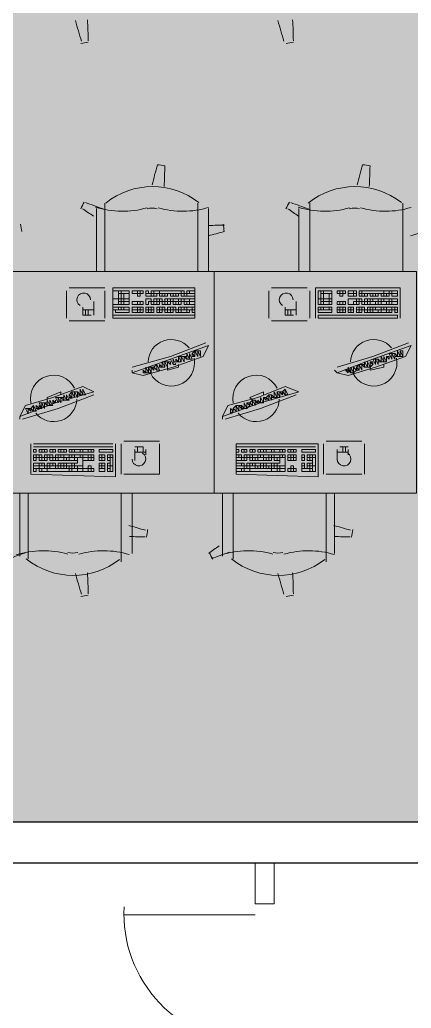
# Model space of a CAD drawing. Header units: millimetres. Extents: x -59 to 47, y 152 to 919.
# Drawn here: x 24.35 to 26.5, y 456.11 to 461.53 of the extents above; entities that cross this region are included whole.
import ezdxf

# ---------------------------------------------------------------- set-up
doc = ezdxf.new("R2010")
doc.units = ezdxf.units.MM
for name, color, linetype in [('PDF_014405$DR', 7, 'Continuous'), ('PDF_014405$FT-FIXFIT', 7, 'Continuous'), ('PDF_014405$WA', 7, 'Continuous'), ('PDF_014405$WA-EXT', 7, 'Continuous')]:
    doc.layers.add(name, color=color, linetype=linetype)
doc.layers.add('PDF_014405$HL-TMP', color=7, linetype='Continuous', true_color=0xe6db59)

msp = doc.modelspace()

# ---------------------------------------------------------------- linework, layer by layer
at = {"layer": 'PDF_014405$DR', "lineweight": 0}
msp.add_lwpolyline([(25.6403, 456.6219), (24.9203, 456.6219), (25.6403, 456.6219)], dxfattribs=at)
msp.add_arc((25.6327, 456.6294), 0.7124, 177.0446, 270.0006, dxfattribs=at)
at = {"layer": 'PDF_014405$FT-FIXFIT', "lineweight": 0}
for points in [[(25.1409, 460.6129, 0.008691), (25.1451, 460.725, 0.025003), (25.1044, 460.7315, 0.008987), (25.0751, 460.6206)], [(26.2658, 460.6129, 0.008691), (26.27, 460.725, 0.025003), (26.2293, 460.7315, 0.008987), (26.2001, 460.6206)], [(25.3825, 460.3425, 0.00719), (25.4704, 460.3655, 0.025003), (25.4639, 460.4062)]]:
    msp.add_lwpolyline(points, format="xyb", dxfattribs=at)
for points in [[(24.8153, 460.1466), (24.8153, 460.5216)], [(25.3253, 460.5216), (25.3253, 460.1466)], [(25.9402, 460.1466), (25.9402, 460.5216)], [(26.4502, 460.5216), (26.4502, 460.1466)], [(24.7703, 460.4916), (24.7703, 460.1466)], [(25.3853, 460.1466), (25.3853, 460.4916)], [(25.8802, 460.4916), (25.8802, 460.1466)], [(24.6054, 460.0416), (24.6054, 459.8916)], [(24.8153, 460.0566), (24.6204, 460.0566)], [(24.6204, 460.0416), (24.6204, 460.0416)], [(24.8153, 459.8916), (24.8153, 460.0416)], [(25.7153, 460.0416), (25.7153, 459.8916)], [(25.9252, 460.0566), (25.7303, 460.0566)], [(25.7303, 460.0416), (25.7303, 460.0416)], [(25.9252, 460.0416), (25.9252, 460.0416)], [(25.9402, 459.8916), (25.9402, 460.0416)], [(26.4352, 459.8916), (26.4352, 460.0566), (25.9702, 460.0566), (25.9702, 459.8916)], [(24.7553, 459.9066), (24.7553, 459.9816)], [(25.8652, 459.9066), (25.8652, 459.9816)], [(24.6953, 459.9516), (24.6953, 459.9066), (24.7403, 459.9066)], [(24.7553, 459.9366), (24.6953, 459.9366)], [(24.7103, 459.9366), (24.7103, 459.9066)], [(24.7253, 459.9366), (24.7253, 459.9066)], [(25.8052, 459.9516), (25.8052, 459.9066), (25.8502, 459.9066)], [(25.8652, 459.9366), (25.8052, 459.9366)], [(25.8202, 459.9366), (25.8202, 459.9066)], [(25.8352, 459.9366), (25.8352, 459.9066)], [(24.6204, 459.8916), (24.6204, 459.8916)], [(24.6204, 459.8766), (24.8153, 459.8766)], [(24.8153, 459.8916), (24.8153, 459.8916)], [(25.7303, 459.8916), (25.7303, 459.8916)], [(25.7303, 459.8766), (25.9252, 459.8766)], [(25.9252, 459.8916), (25.9252, 459.8916)], [(25.9852, 459.8916), (26.4202, 459.8916)], [(25.3703, 459.7566), (25.1753, 459.6817), (24.9653, 459.6217)], [(24.9653, 459.6067), (24.9653, 459.5917), (25.0253, 459.5767), (25.1903, 459.6217), (25.3553, 459.6817), (25.3853, 459.7417), (25.1753, 459.6667), (24.9653, 459.5917)], [(25.3703, 459.7417), (25.3703, 459.7417)], [(26.0752, 459.6067), (26.0902, 459.5917), (26.1502, 459.5767), (26.3002, 459.6217), (26.4652, 459.6817), (26.4952, 459.7417), (26.2852, 459.6667), (26.0902, 459.5917)], [(26.4802, 459.7566), (26.2852, 459.6817), (26.0902, 459.6217)], [(26.4802, 459.7417), (26.4802, 459.7417)], [(25.2203, 459.6367), (25.2203, 459.6217), (25.1603, 459.6067), (25.1603, 459.6217)], [(25.1753, 459.6667), (25.1903, 459.6367), (25.1753, 459.6667)], [(26.3452, 459.6367), (26.3452, 459.6217), (26.2702, 459.6067), (26.2702, 459.6217)], [(24.9803, 459.6067), (24.9803, 459.6067)], [(26.0902, 459.6067), (26.0902, 459.6067)], [(24.3504, 459.3517), (24.5454, 459.4267), (24.7553, 459.4867), (24.6953, 459.5167), (24.5304, 459.4567), (24.3804, 459.4117), (24.3504, 459.3517), (24.3504, 459.3367)], [(24.3654, 459.3367), (24.5604, 459.3967), (24.7553, 459.4717)], [(24.5004, 459.4417), (24.5004, 459.4567), (24.5754, 459.4867), (24.5754, 459.4717)], [(24.7553, 459.4867), (24.7553, 459.4867)], [(24.7553, 459.4717), (24.7553, 459.4717)], [(25.4603, 459.3517), (25.6703, 459.4267), (25.8802, 459.4867), (25.8052, 459.5167), (25.6553, 459.4567), (25.4903, 459.4117), (25.4603, 459.3517), (25.4603, 459.3367)], [(25.4753, 459.3367), (25.6703, 459.3967), (25.8652, 459.4717)], [(25.6253, 459.4417), (25.6103, 459.4567), (25.6853, 459.4867), (25.6853, 459.4717)], [(25.8652, 459.4717), (25.8652, 459.4717)], [(25.8802, 459.4867), (25.8802, 459.4867)], [(24.5454, 459.4267), (24.5454, 459.4417), (24.5454, 459.4267)], [(25.5203, 459.3817), (25.5203, 459.3967), (25.5203, 459.3817)], [(25.4753, 459.3367), (25.4753, 459.3367)], [(24.4104, 459.2017), (24.4104, 459.0367), (24.8753, 459.0217), (24.8753, 459.2017)], [(24.8603, 459.2017), (24.4254, 459.2017)], [(24.9053, 459.2017), (24.9053, 459.0367)], [(25.1153, 459.2167), (24.9203, 459.2167)], [(24.9203, 459.0367), (25.1153, 459.0367), (25.1153, 459.2017)], [(24.9203, 459.2017), (24.9203, 459.2017)], [(26.0152, 459.2017), (26.0152, 459.0367)], [(26.2252, 459.2167), (26.0302, 459.2167)], [(26.0302, 459.2017), (26.0302, 459.2017)], [(26.2252, 459.2017), (26.2252, 459.2017)], [(26.2402, 459.0367), (26.2402, 459.2017)], [(24.4254, 459.1867), (24.8603, 459.1867), (24.4254, 459.1867)], [(25.0253, 459.1567), (25.0253, 459.1867), (24.9803, 459.1867)], [(24.9803, 459.1717), (24.9803, 459.1117)], [(24.9803, 459.1567), (25.0403, 459.1567)], [(24.9953, 459.1567), (24.9953, 459.1867)], [(25.0253, 459.1717), (25.0253, 459.1717)], [(25.0403, 459.1417), (25.0403, 459.1717)], [(25.5353, 459.1867), (25.9702, 459.1867), (25.5353, 459.1867)], [(26.0902, 459.1717), (26.0902, 459.1117)], [(26.0902, 459.1567), (26.1502, 459.1567)], [(26.1502, 459.1867), (26.1052, 459.1867)], [(26.1052, 459.1717), (26.1052, 459.1717)], [(26.1202, 459.1567), (26.1202, 459.1867)], [(26.1352, 459.1567), (26.1352, 459.1867)], [(26.1502, 459.1417), (26.1502, 459.1717)], [(24.9203, 459.0367), (24.9203, 459.0367)], [(25.1153, 459.0367), (25.1153, 459.0367)], [(26.0302, 459.0367), (26.0302, 459.0367)], [(26.0302, 459.0367), (26.2252, 459.0367)], [(26.2252, 459.0367), (26.2252, 459.0367)], [(24.3504, 458.5868), (24.3504, 458.9317)], [(24.3954, 458.9317), (24.3954, 458.5718)], [(24.9053, 458.5568), (24.9053, 458.9317)], [(24.9653, 458.9317), (24.9653, 458.6017)], [(25.4603, 458.5868), (25.4603, 458.9317)], [(25.5203, 458.9317), (25.5203, 458.5718)], [(26.0302, 458.5568), (26.0302, 458.9317)], [(26.0752, 458.9317), (26.0752, 458.6017)]]:
    msp.add_lwpolyline(points, dxfattribs=at)
for points in [[(24.3054, 460.1466), (25.4153, 460.1466), (25.4153, 458.9317), (24.3054, 458.9317)], [(25.4153, 460.1466), (26.5252, 460.1466), (26.5252, 458.9317), (25.4153, 458.9317)], [(25.3103, 460.0566), (24.8603, 460.0566), (24.8603, 459.8916), (25.3103, 459.8916)], [(24.8903, 460.0416), (24.8603, 460.0416), (24.8603, 459.9966), (24.8903, 459.9966)], [(24.9053, 460.0416), (24.8903, 460.0416), (24.8903, 460.0266), (24.9053, 460.0266)], [(24.9053, 460.0266), (24.8903, 460.0266), (24.8903, 459.9966), (24.9053, 459.9966)], [(24.9503, 460.0416), (24.9053, 460.0416), (24.9053, 460.0266), (24.9503, 460.0266)], [(24.9203, 460.0266), (24.9053, 460.0266), (24.9053, 459.9966), (24.9203, 459.9966)], [(24.9503, 460.0266), (24.9203, 460.0266), (24.9203, 459.9966), (24.9503, 459.9966)], [(24.9953, 460.0416), (24.9653, 460.0416), (24.9653, 460.0266), (24.9953, 460.0266)], [(25.0103, 460.0416), (24.9953, 460.0416), (24.9953, 460.0266), (25.0103, 460.0266)], [(25.0103, 460.0266), (24.9953, 460.0266), (24.9953, 460.0116), (25.0103, 460.0116)], [(25.0253, 460.0416), (25.0103, 460.0416), (25.0103, 460.0266), (25.0253, 460.0266)], [(25.0403, 460.0416), (25.0553, 460.0416), (25.0553, 460.0266), (25.0403, 460.0266)], [(25.0703, 460.0266), (25.0403, 460.0266), (25.0403, 460.0116), (25.0703, 460.0116)], [(25.0703, 460.0416), (25.0853, 460.0416), (25.0853, 460.0266), (25.0703, 460.0266)], [(25.0853, 460.0266), (25.0703, 460.0266), (25.0703, 460.0116), (25.0853, 460.0116)], [(25.0853, 460.0416), (25.1153, 460.0416), (25.1153, 460.0266), (25.0853, 460.0266)], [(25.1003, 460.0266), (25.0853, 460.0266), (25.0853, 460.0116), (25.1003, 460.0116)], [(25.2353, 460.0416), (25.1153, 460.0416), (25.1153, 460.0266), (25.2353, 460.0266)], [(25.1303, 460.0266), (25.1153, 460.0266), (25.1153, 460.0116), (25.1303, 460.0116)], [(25.1453, 460.0266), (25.1303, 460.0266), (25.1303, 460.0116), (25.1453, 460.0116)], [(25.1603, 460.0266), (25.1453, 460.0266), (25.1453, 460.0116), (25.1603, 460.0116)], [(25.1903, 460.0266), (25.1753, 460.0266), (25.1753, 460.0116), (25.1903, 460.0116)], [(25.2053, 460.0266), (25.1903, 460.0266), (25.1903, 460.0116), (25.2053, 460.0116)], [(25.2203, 460.0266), (25.2053, 460.0266), (25.2053, 460.0116), (25.2203, 460.0116)], [(25.2503, 460.0416), (25.2353, 460.0416), (25.2353, 460.0266), (25.2503, 460.0266)], [(25.2503, 460.0266), (25.2353, 460.0266), (25.2353, 460.0116), (25.2503, 460.0116)], [(25.2653, 460.0266), (25.2503, 460.0266), (25.2503, 460.0116), (25.2653, 460.0116)], [(25.2803, 460.0416), (25.2653, 460.0416), (25.2653, 460.0266), (25.2803, 460.0266)], [(25.3103, 460.0266), (25.2653, 460.0266), (25.2653, 460.0116), (25.3103, 460.0116)], [(25.3103, 460.0416), (25.2803, 460.0416), (25.2803, 460.0266), (25.3103, 460.0266)], [(26.0002, 460.0416), (25.9852, 460.0416), (25.9852, 459.9966), (26.0002, 459.9966)], [(26.0152, 460.0416), (26.0002, 460.0416), (26.0002, 460.0266), (26.0152, 460.0266)], [(26.0152, 460.0266), (26.0002, 460.0266), (26.0002, 459.9966), (26.0152, 459.9966)], [(26.0602, 460.0416), (26.0152, 460.0416), (26.0152, 460.0266), (26.0602, 460.0266)], [(26.0452, 460.0266), (26.0152, 460.0266), (26.0152, 459.9966), (26.0452, 459.9966)], [(26.0602, 460.0266), (26.0452, 460.0266), (26.0452, 459.9966), (26.0602, 459.9966)], [(26.1052, 460.0416), (26.0902, 460.0416), (26.0902, 460.0266), (26.1052, 460.0266)], [(26.1202, 460.0416), (26.1052, 460.0416), (26.1052, 460.0266), (26.1202, 460.0266)], [(26.1202, 460.0266), (26.1052, 460.0266), (26.1052, 460.0116), (26.1202, 460.0116)], [(26.1352, 460.0416), (26.1202, 460.0416), (26.1202, 460.0266), (26.1352, 460.0266)], [(26.1502, 460.0416), (26.1802, 460.0416), (26.1802, 460.0266), (26.1502, 460.0266)], [(26.1802, 460.0266), (26.1502, 460.0266), (26.1502, 460.0116), (26.1802, 460.0116)], [(26.1802, 460.0416), (26.1952, 460.0416), (26.1952, 460.0266), (26.1802, 460.0266)], [(26.1952, 460.0266), (26.1802, 460.0266), (26.1802, 460.0116), (26.1952, 460.0116)], [(26.2102, 460.0416), (26.2252, 460.0416), (26.2252, 460.0266), (26.2102, 460.0266)], [(26.2252, 460.0266), (26.2102, 460.0266), (26.2102, 460.0116), (26.2252, 460.0116)], [(26.3452, 460.0416), (26.2252, 460.0416), (26.2252, 460.0266), (26.3452, 460.0266)], [(26.2402, 460.0266), (26.2252, 460.0266), (26.2252, 460.0116), (26.2402, 460.0116)], [(26.2552, 460.0266), (26.2402, 460.0266), (26.2402, 460.0116), (26.2552, 460.0116)], [(26.2852, 460.0266), (26.2702, 460.0266), (26.2702, 460.0116), (26.2852, 460.0116)], [(26.3002, 460.0266), (26.2852, 460.0266), (26.2852, 460.0116), (26.3002, 460.0116)], [(26.3152, 460.0266), (26.3002, 460.0266), (26.3002, 460.0116), (26.3152, 460.0116)], [(26.3452, 460.0266), (26.3302, 460.0266), (26.3302, 460.0116), (26.3452, 460.0116)], [(26.3752, 460.0416), (26.3452, 460.0416), (26.3452, 460.0266), (26.3752, 460.0266)], [(26.3602, 460.0266), (26.3452, 460.0266), (26.3452, 460.0116), (26.3602, 460.0116)], [(26.3752, 460.0266), (26.3602, 460.0266), (26.3602, 460.0116), (26.3752, 460.0116)], [(26.3902, 460.0416), (26.3752, 460.0416), (26.3752, 460.0266), (26.3902, 460.0266)], [(26.4202, 460.0416), (26.3902, 460.0416), (26.3902, 460.0266), (26.4202, 460.0266)], [(26.4202, 460.0266), (26.3902, 460.0266), (26.3902, 460.0116), (26.4202, 460.0116)], [(24.8903, 459.9966), (24.8603, 459.9966), (24.8603, 459.9666), (24.8903, 459.9666)], [(24.9053, 459.9966), (24.8903, 459.9966), (24.8903, 459.9816), (24.9053, 459.9816)], [(24.9053, 459.9816), (24.8903, 459.9816), (24.8903, 459.9666), (24.9053, 459.9666)], [(24.9203, 459.9966), (24.9053, 459.9966), (24.9053, 459.9816), (24.9203, 459.9816)], [(24.9203, 459.9816), (24.9053, 459.9816), (24.9053, 459.9666), (24.9203, 459.9666)], [(24.9503, 459.9966), (24.9203, 459.9966), (24.9203, 459.9816), (24.9503, 459.9816)], [(24.9503, 459.9816), (24.9203, 459.9816), (24.9203, 459.9666), (24.9503, 459.9666)], [(24.9953, 459.9816), (24.9653, 459.9816), (24.9653, 459.9666), (24.9953, 459.9666)], [(25.0103, 459.9816), (24.9953, 459.9816), (24.9953, 459.9666), (25.0103, 459.9666)], [(25.0253, 459.9816), (25.0103, 459.9816), (25.0103, 459.9666), (25.0253, 459.9666)], [(25.0553, 459.9966), (25.0403, 459.9966), (25.0403, 459.9666), (25.0553, 459.9666), (25.0553, 459.9816), (25.0703, 459.9816), (25.0703, 459.9966)], [(25.0853, 459.9816), (25.0703, 459.9816), (25.0703, 459.9666), (25.0853, 459.9666)], [(25.1003, 459.9966), (25.0853, 459.9966), (25.0853, 459.9816), (25.1003, 459.9816)], [(25.1003, 459.9816), (25.0853, 459.9816), (25.0853, 459.9666), (25.1003, 459.9666)], [(25.1153, 459.9966), (25.1003, 459.9966), (25.1003, 459.9816), (25.1153, 459.9816)], [(25.1153, 459.9816), (25.1003, 459.9816), (25.1003, 459.9666), (25.1153, 459.9666)], [(25.1303, 459.9966), (25.1153, 459.9966), (25.1153, 459.9816), (25.1303, 459.9816)], [(25.1453, 459.9816), (25.1303, 459.9816), (25.1303, 459.9666), (25.1453, 459.9666)], [(25.1603, 459.9966), (25.1453, 459.9966), (25.1453, 459.9816), (25.1603, 459.9816)], [(25.1603, 459.9816), (25.1453, 459.9816), (25.1453, 459.9666), (25.1603, 459.9666)], [(25.1753, 459.9966), (25.1603, 459.9966), (25.1603, 459.9816), (25.1753, 459.9816)], [(25.1753, 459.9816), (25.1603, 459.9816), (25.1603, 459.9666), (25.1753, 459.9666)], [(25.1903, 459.9966), (25.1753, 459.9966), (25.1753, 459.9816), (25.1903, 459.9816)], [(25.2203, 459.9966), (25.1903, 459.9966), (25.1903, 459.9816), (25.2203, 459.9816)], [(25.2053, 459.9816), (25.1903, 459.9816), (25.1903, 459.9666), (25.2053, 459.9666)], [(25.2203, 459.9816), (25.2053, 459.9816), (25.2053, 459.9666), (25.2203, 459.9666)], [(25.2353, 459.9966), (25.2203, 459.9966), (25.2203, 459.9816), (25.2353, 459.9816)], [(25.2353, 459.9816), (25.2203, 459.9816), (25.2203, 459.9666), (25.2353, 459.9666)], [(25.2503, 459.9966), (25.2353, 459.9966), (25.2353, 459.9816), (25.2503, 459.9816)], [(25.2803, 459.9966), (25.2503, 459.9966), (25.2503, 459.9816), (25.2803, 459.9816)], [(25.2653, 459.9816), (25.2503, 459.9816), (25.2503, 459.9666), (25.2653, 459.9666)], [(25.2803, 459.9816), (25.2653, 459.9816), (25.2653, 459.9666), (25.2803, 459.9666)], [(25.3103, 459.9966), (25.2803, 459.9966), (25.2803, 459.9816), (25.3103, 459.9816)], [(25.3103, 459.9816), (25.2803, 459.9816), (25.2803, 459.9666), (25.3103, 459.9666)], [(26.0002, 459.9966), (25.9852, 459.9966), (25.9852, 459.9666), (26.0002, 459.9666)], [(26.0152, 459.9966), (26.0002, 459.9966), (26.0002, 459.9816), (26.0152, 459.9816)], [(26.0152, 459.9816), (26.0002, 459.9816), (26.0002, 459.9666), (26.0152, 459.9666)], [(26.0452, 459.9966), (26.0152, 459.9966), (26.0152, 459.9816), (26.0452, 459.9816)], [(26.0452, 459.9816), (26.0152, 459.9816), (26.0152, 459.9666), (26.0452, 459.9666)], [(26.0602, 459.9966), (26.0452, 459.9966), (26.0452, 459.9816), (26.0602, 459.9816)], [(26.0602, 459.9816), (26.0452, 459.9816), (26.0452, 459.9666), (26.0602, 459.9666)], [(26.1052, 459.9816), (26.0902, 459.9816), (26.0902, 459.9666), (26.1052, 459.9666)], [(26.1202, 459.9816), (26.1052, 459.9816), (26.1052, 459.9666), (26.1202, 459.9666)], [(26.1352, 459.9816), (26.1202, 459.9816), (26.1202, 459.9666), (26.1352, 459.9666)], [(26.1802, 459.9966), (26.1502, 459.9966), (26.1502, 459.9666), (26.1802, 459.9666), (26.1802, 459.9816), (26.1952, 459.9816), (26.1952, 459.9966)], [(26.1952, 459.9816), (26.1802, 459.9816), (26.1802, 459.9666), (26.1952, 459.9666)], [(26.2102, 459.9966), (26.1952, 459.9966), (26.1952, 459.9816), (26.2102, 459.9816)], [(26.2102, 459.9816), (26.1952, 459.9816), (26.1952, 459.9666), (26.2102, 459.9666)], [(26.2252, 459.9966), (26.2102, 459.9966), (26.2102, 459.9816), (26.2252, 459.9816)], [(26.2402, 459.9816), (26.2252, 459.9816), (26.2252, 459.9666), (26.2402, 459.9666)], [(26.2552, 459.9966), (26.2402, 459.9966), (26.2402, 459.9816), (26.2552, 459.9816)], [(26.2552, 459.9816), (26.2402, 459.9816), (26.2402, 459.9666), (26.2552, 459.9666)], [(26.2702, 459.9966), (26.2552, 459.9966), (26.2552, 459.9816), (26.2702, 459.9816)], [(26.2702, 459.9816), (26.2552, 459.9816), (26.2552, 459.9666), (26.2702, 459.9666)], [(26.2852, 459.9966), (26.2702, 459.9966), (26.2702, 459.9816), (26.2852, 459.9816)], [(26.3002, 459.9816), (26.2702, 459.9816), (26.2702, 459.9666), (26.3002, 459.9666)], [(26.3152, 459.9966), (26.2852, 459.9966), (26.2852, 459.9816), (26.3152, 459.9816)], [(26.3152, 459.9816), (26.3002, 459.9816), (26.3002, 459.9666), (26.3152, 459.9666)], [(26.3302, 459.9966), (26.3152, 459.9966), (26.3152, 459.9816), (26.3302, 459.9816)], [(26.3302, 459.9816), (26.3152, 459.9816), (26.3152, 459.9666), (26.3302, 459.9666)], [(26.3452, 459.9966), (26.3302, 459.9966), (26.3302, 459.9816), (26.3452, 459.9816)], [(26.3602, 459.9816), (26.3302, 459.9816), (26.3302, 459.9666), (26.3602, 459.9666)], [(26.3752, 459.9966), (26.3452, 459.9966), (26.3452, 459.9816), (26.3752, 459.9816)], [(26.3752, 459.9816), (26.3602, 459.9816), (26.3602, 459.9666), (26.3752, 459.9666)], [(26.3902, 459.9966), (26.3752, 459.9966), (26.3752, 459.9816), (26.3902, 459.9816)], [(26.3902, 459.9816), (26.3752, 459.9816), (26.3752, 459.9666), (26.3902, 459.9666)], [(26.4202, 459.9966), (26.3902, 459.9966), (26.3902, 459.9816), (26.4202, 459.9816)], [(26.4202, 459.9816), (26.3902, 459.9816), (26.3902, 459.9666), (26.4202, 459.9666)], [(24.8903, 459.9516), (24.8603, 459.9516), (24.8603, 459.9366), (24.8903, 459.9366)], [(25.3103, 459.8916), (24.8603, 459.8916), (24.8603, 459.9066), (25.3103, 459.9066)], [(24.9503, 459.9216), (24.8753, 459.9216), (24.8753, 459.9366), (24.9503, 459.9366)], [(24.9053, 459.9516), (24.8903, 459.9516), (24.8903, 459.9366), (24.9053, 459.9366)], [(24.9203, 459.9516), (24.9053, 459.9516), (24.9053, 459.9366), (24.9203, 459.9366)], [(24.9503, 459.9516), (24.9203, 459.9516), (24.9203, 459.9366), (24.9503, 459.9366)], [(24.9953, 459.9516), (24.9653, 459.9516), (24.9653, 459.9366), (24.9953, 459.9366)], [(24.9953, 459.9366), (24.9653, 459.9366), (24.9653, 459.9216), (24.9953, 459.9216)], [(25.0103, 459.9516), (24.9953, 459.9516), (24.9953, 459.9366), (25.0103, 459.9366)], [(25.0103, 459.9366), (24.9953, 459.9366), (24.9953, 459.9216), (25.0103, 459.9216)], [(25.0253, 459.9516), (25.0103, 459.9516), (25.0103, 459.9366), (25.0253, 459.9366)], [(25.0253, 459.9366), (25.0103, 459.9366), (25.0103, 459.9216), (25.0253, 459.9216)], [(25.0553, 459.9516), (25.0403, 459.9516), (25.0403, 459.9366), (25.0553, 459.9366)], [(25.0553, 459.9366), (25.0403, 459.9366), (25.0403, 459.9216), (25.0553, 459.9216)], [(25.0703, 459.9516), (25.0553, 459.9516), (25.0553, 459.9366), (25.0703, 459.9366)], [(25.0703, 459.9366), (25.0553, 459.9366), (25.0553, 459.9216), (25.0703, 459.9216)], [(25.0853, 459.9516), (25.0703, 459.9516), (25.0703, 459.9366), (25.0853, 459.9366)], [(25.0853, 459.9366), (25.0703, 459.9366), (25.0703, 459.9216), (25.0853, 459.9216)], [(25.1153, 459.9516), (25.1003, 459.9516), (25.1003, 459.9366), (25.1153, 459.9366)], [(25.1153, 459.9366), (25.1003, 459.9366), (25.1003, 459.9216), (25.1153, 459.9216)], [(25.1303, 459.9516), (25.1153, 459.9516), (25.1153, 459.9366), (25.1303, 459.9366)], [(25.1303, 459.9366), (25.1153, 459.9366), (25.1153, 459.9216), (25.1303, 459.9216)], [(25.1453, 459.9516), (25.1303, 459.9516), (25.1303, 459.9366), (25.1453, 459.9366)], [(25.1603, 459.9366), (25.1453, 459.9366), (25.1453, 459.9216), (25.1603, 459.9216)], [(25.1753, 459.9516), (25.1603, 459.9516), (25.1603, 459.9366), (25.1753, 459.9366)], [(25.1753, 459.9366), (25.1603, 459.9366), (25.1603, 459.9216), (25.1753, 459.9216)], [(25.1903, 459.9516), (25.1753, 459.9516), (25.1753, 459.9366), (25.1903, 459.9366)], [(25.1903, 459.9366), (25.1753, 459.9366), (25.1753, 459.9216), (25.1903, 459.9216)], [(25.2053, 459.9516), (25.1903, 459.9516), (25.1903, 459.9366), (25.2053, 459.9366)], [(25.2203, 459.9366), (25.2053, 459.9366), (25.2053, 459.9216), (25.2203, 459.9216)], [(25.2353, 459.9516), (25.2203, 459.9516), (25.2203, 459.9366), (25.2353, 459.9366)], [(25.2353, 459.9366), (25.2203, 459.9366), (25.2203, 459.9216), (25.2353, 459.9216)], [(25.2503, 459.9516), (25.2353, 459.9516), (25.2353, 459.9366), (25.2503, 459.9366)], [(25.2653, 459.9366), (25.2353, 459.9366), (25.2353, 459.9216), (25.2653, 459.9216)], [(25.2653, 459.9516), (25.2503, 459.9516), (25.2503, 459.9366), (25.2653, 459.9366)], [(25.2953, 459.9516), (25.2653, 459.9516), (25.2653, 459.9366), (25.2953, 459.9366)], [(25.2803, 459.9366), (25.2653, 459.9366), (25.2653, 459.9216), (25.2803, 459.9216)], [(25.3103, 459.9516), (25.2953, 459.9516), (25.2953, 459.9366), (25.3103, 459.9366)], [(25.3103, 459.9366), (25.2953, 459.9366), (25.2953, 459.9216), (25.3103, 459.9216)], [(26.0002, 459.9516), (25.9852, 459.9516), (25.9852, 459.9366), (26.0002, 459.9366)], [(26.0602, 459.9216), (25.9852, 459.9216), (25.9852, 459.9366), (26.0602, 459.9366)], [(26.4202, 459.8916), (25.9852, 459.8916), (25.9852, 459.9066), (26.4202, 459.9066)], [(26.0152, 459.9516), (26.0002, 459.9516), (26.0002, 459.9366), (26.0152, 459.9366)], [(26.0452, 459.9516), (26.0152, 459.9516), (26.0152, 459.9366), (26.0452, 459.9366)], [(26.0602, 459.9516), (26.0452, 459.9516), (26.0452, 459.9366), (26.0602, 459.9366)], [(26.1052, 459.9516), (26.0902, 459.9516), (26.0902, 459.9366), (26.1052, 459.9366)], [(26.1052, 459.9366), (26.0902, 459.9366), (26.0902, 459.9216), (26.1052, 459.9216)], [(26.1202, 459.9516), (26.1052, 459.9516), (26.1052, 459.9366), (26.1202, 459.9366)], [(26.1202, 459.9366), (26.1052, 459.9366), (26.1052, 459.9216), (26.1202, 459.9216)], [(26.1352, 459.9516), (26.1202, 459.9516), (26.1202, 459.9366), (26.1352, 459.9366)], [(26.1352, 459.9366), (26.1202, 459.9366), (26.1202, 459.9216), (26.1352, 459.9216)], [(26.1652, 459.9516), (26.1502, 459.9516), (26.1502, 459.9366), (26.1652, 459.9366)], [(26.1652, 459.9366), (26.1502, 459.9366), (26.1502, 459.9216), (26.1652, 459.9216)], [(26.1802, 459.9516), (26.1652, 459.9516), (26.1652, 459.9366), (26.1802, 459.9366)], [(26.1802, 459.9366), (26.1652, 459.9366), (26.1652, 459.9216), (26.1802, 459.9216)], [(26.2102, 459.9516), (26.1952, 459.9516), (26.1952, 459.9366), (26.2102, 459.9366)], [(26.2102, 459.9366), (26.1952, 459.9366), (26.1952, 459.9216), (26.2102, 459.9216)], [(26.2252, 459.9516), (26.2102, 459.9516), (26.2102, 459.9366), (26.2252, 459.9366)], [(26.2252, 459.9366), (26.2102, 459.9366), (26.2102, 459.9216), (26.2252, 459.9216)], [(26.2402, 459.9516), (26.2252, 459.9516), (26.2252, 459.9366), (26.2402, 459.9366)], [(26.2552, 459.9366), (26.2402, 459.9366), (26.2402, 459.9216), (26.2552, 459.9216)], [(26.2702, 459.9516), (26.2552, 459.9516), (26.2552, 459.9366), (26.2702, 459.9366)], [(26.2702, 459.9366), (26.2552, 459.9366), (26.2552, 459.9216), (26.2702, 459.9216)], [(26.2852, 459.9516), (26.2702, 459.9516), (26.2702, 459.9366), (26.2852, 459.9366)], [(26.2852, 459.9366), (26.2702, 459.9366), (26.2702, 459.9216), (26.2852, 459.9216)], [(26.3002, 459.9516), (26.2852, 459.9516), (26.2852, 459.9366), (26.3002, 459.9366)], [(26.3152, 459.9366), (26.2852, 459.9366), (26.2852, 459.9216), (26.3152, 459.9216)], [(26.3302, 459.9516), (26.3002, 459.9516), (26.3002, 459.9366), (26.3302, 459.9366)], [(26.3302, 459.9366), (26.3152, 459.9366), (26.3152, 459.9216), (26.3302, 459.9216)], [(26.3452, 459.9516), (26.3302, 459.9516), (26.3302, 459.9366), (26.3452, 459.9366)], [(26.3602, 459.9366), (26.3302, 459.9366), (26.3302, 459.9216), (26.3602, 459.9216)], [(26.3602, 459.9516), (26.3452, 459.9516), (26.3452, 459.9366), (26.3602, 459.9366)], [(26.3902, 459.9516), (26.3602, 459.9516), (26.3602, 459.9366), (26.3902, 459.9366)], [(26.3752, 459.9366), (26.3602, 459.9366), (26.3602, 459.9216), (26.3752, 459.9216)], [(26.3902, 459.9366), (26.3752, 459.9366), (26.3752, 459.9216), (26.3902, 459.9216)], [(26.4052, 459.9516), (26.3902, 459.9516), (26.3902, 459.9366), (26.4052, 459.9366)], [(26.4202, 459.9516), (26.4052, 459.9516), (26.4052, 459.9366), (26.4202, 459.9366)], [(26.4202, 459.9366), (26.4052, 459.9366), (26.4052, 459.9216), (26.4202, 459.9216)], [(25.2653, 459.6967), (25.2653, 459.6667), (25.2803, 459.6667)], [(25.2803, 459.6967), (25.2803, 459.6667), (25.2953, 459.6667)], [(25.3103, 459.7117), (25.2953, 459.6967), (25.3103, 459.6817)], [(25.2953, 459.6967), (25.2953, 459.6817), (25.3103, 459.6817)], [(25.3253, 459.7117), (25.3103, 459.7117), (25.3253, 459.6817)], [(25.3403, 459.7117), (25.3253, 459.7117), (25.3403, 459.6817), (25.3403, 459.6967)], [(26.3902, 459.6967), (26.3752, 459.6967), (26.3902, 459.6667)], [(26.4052, 459.6967), (26.3902, 459.6967), (26.4052, 459.6667)], [(26.4052, 459.6967), (26.4052, 459.6817), (26.4202, 459.6817)], [(26.4202, 459.7117), (26.4202, 459.6967), (26.4202, 459.6817), (26.4352, 459.6817)], [(26.4352, 459.7117), (26.4352, 459.6817), (26.4502, 459.6817)], [(26.4502, 459.7117), (26.4352, 459.7117), (26.4502, 459.6817), (26.4502, 459.6967)], [(25.1003, 459.6367), (25.0853, 459.6217), (25.1003, 459.6067)], [(25.1003, 459.6367), (25.1003, 459.6067), (25.1153, 459.6067)], [(25.1153, 459.6367), (25.1153, 459.6217), (25.1303, 459.6217)], [(25.1303, 459.6517), (25.1303, 459.6367), (25.1303, 459.6217), (25.1453, 459.6217)], [(25.1453, 459.6517), (25.1303, 459.6517), (25.1453, 459.6217)], [(25.1603, 459.6517), (25.1453, 459.6517), (25.1603, 459.6217), (25.1603, 459.6367)], [(25.1753, 459.6517), (25.1603, 459.6517), (25.1753, 459.6367)], [(25.1903, 459.6667), (25.1903, 459.6367), (25.2053, 459.6367)], [(25.2053, 459.6667), (25.2053, 459.6517), (25.2203, 459.6517)], [(25.2203, 459.6817), (25.2203, 459.6667), (25.2203, 459.6517), (25.2353, 459.6517)], [(25.2353, 459.6817), (25.2203, 459.6817), (25.2353, 459.6517)], [(25.2503, 459.6817), (25.2353, 459.6817), (25.2503, 459.6517), (25.2503, 459.6667)], [(25.2653, 459.6817), (25.2503, 459.6817), (25.2653, 459.6667)], [(26.2102, 459.6367), (26.1952, 459.6217), (26.2102, 459.6067)], [(26.2252, 459.6367), (26.2102, 459.6367), (26.2252, 459.6067)], [(26.2402, 459.6367), (26.2252, 459.6367), (26.2402, 459.6217)], [(26.2402, 459.6517), (26.2402, 459.6367), (26.2402, 459.6217), (26.2552, 459.6217)], [(26.2552, 459.6517), (26.2552, 459.6217), (26.2702, 459.6217)], [(26.2702, 459.6517), (26.2702, 459.6217), (26.2852, 459.6367)], [(26.2852, 459.6517), (26.2702, 459.6517), (26.2852, 459.6367)], [(26.3002, 459.6667), (26.2852, 459.6667), (26.3002, 459.6367)], [(26.3152, 459.6667), (26.3002, 459.6667), (26.3152, 459.6367)], [(26.3152, 459.6667), (26.3152, 459.6517), (26.3302, 459.6517)], [(26.3302, 459.6817), (26.3302, 459.6667), (26.3302, 459.6517), (26.3452, 459.6517)], [(26.3452, 459.6817), (26.3452, 459.6517), (26.3602, 459.6517)], [(26.3602, 459.6817), (26.3602, 459.6517), (26.3602, 459.6667)], [(26.3752, 459.6817), (26.3602, 459.6817), (26.3752, 459.6667)], [(25.0253, 459.6067), (25.0253, 459.5917), (25.0403, 459.5917)], [(25.0403, 459.6217), (25.0403, 459.6067), (25.0403, 459.5917), (25.0553, 459.5917)], [(25.0553, 459.6217), (25.0553, 459.5917), (25.0703, 459.5917)], [(25.0703, 459.6217), (25.0553, 459.6217), (25.0703, 459.5917), (25.0703, 459.6067)], [(25.0853, 459.6217), (25.0703, 459.6217), (25.0853, 459.6067)], [(26.1502, 459.6067), (26.1352, 459.6067), (26.1502, 459.5917)], [(26.1502, 459.6217), (26.1502, 459.6067), (26.1652, 459.5917)], [(26.1652, 459.6217), (26.1652, 459.5917), (26.1802, 459.5917)], [(26.1802, 459.6217), (26.1802, 459.5917), (26.1952, 459.6067)], [(26.1952, 459.6217), (26.1952, 459.6067), (26.2102, 459.6067)], [(24.5904, 459.4417), (24.6054, 459.4417), (24.5904, 459.4717), (24.5904, 459.4567)], [(24.6054, 459.4417), (24.6204, 459.4417), (24.6054, 459.4717)], [(24.6354, 459.4567), (24.6354, 459.4867), (24.6204, 459.4717)], [(24.6204, 459.4567), (24.6354, 459.4567), (24.6204, 459.4717)], [(24.6504, 459.4567), (24.6504, 459.4867), (24.6354, 459.4867)], [(24.6653, 459.4567), (24.6653, 459.4717), (24.6653, 459.4867), (24.6504, 459.4867)], [(24.6653, 459.4717), (24.6803, 459.4717), (24.6653, 459.4867)], [(24.6803, 459.4717), (24.6953, 459.4717), (24.6803, 459.5017), (24.6803, 459.4867)], [(24.6953, 459.4717), (24.7103, 459.4717), (24.6953, 459.5017)], [(25.7153, 459.4417), (25.7153, 459.4717), (25.7003, 459.4567)], [(25.7303, 459.4417), (25.7303, 459.4717), (25.7153, 459.4717)], [(25.7303, 459.4567), (25.7453, 459.4567), (25.7303, 459.4717)], [(25.7453, 459.4567), (25.7603, 459.4567), (25.7453, 459.4867), (25.7453, 459.4717)], [(25.7753, 459.4567), (25.7753, 459.4717), (25.7753, 459.4867), (25.7603, 459.4867)], [(25.7603, 459.4567), (25.7753, 459.4567), (25.7603, 459.4867)], [(25.7903, 459.4717), (25.7903, 459.4867), (25.7753, 459.4867)], [(25.8052, 459.4717), (25.8052, 459.5017), (25.7903, 459.4867)], [(25.8052, 459.4717), (25.8202, 459.4717), (25.8052, 459.5017)], [(24.4704, 459.3967), (24.4704, 459.4267), (24.4554, 459.4267)], [(24.4854, 459.3967), (24.4854, 459.4117), (24.4854, 459.4267), (24.4704, 459.4267)], [(24.5004, 459.4117), (24.5004, 459.4267), (24.4854, 459.4267)], [(24.5004, 459.4117), (24.5154, 459.4117), (24.5004, 459.4417), (24.5004, 459.4267)], [(24.5154, 459.4117), (24.5304, 459.4117), (24.5154, 459.4417)], [(24.5304, 459.4267), (24.5454, 459.4267), (24.5304, 459.4417)], [(24.5604, 459.4267), (24.5604, 459.4567), (24.5454, 459.4567)], [(24.5754, 459.4267), (24.5754, 459.4417), (24.5754, 459.4567), (24.5604, 459.4567)], [(24.5904, 459.4417), (24.5904, 459.4567), (24.5754, 459.4567)], [(25.5803, 459.3967), (25.5953, 459.3967), (25.5803, 459.4267)], [(25.6103, 459.4117), (25.6103, 459.4267), (25.5953, 459.4267)], [(25.5953, 459.3967), (25.6103, 459.4117), (25.5953, 459.4267)], [(25.6253, 459.4117), (25.6253, 459.4417), (25.6103, 459.4267)], [(25.6403, 459.4117), (25.6403, 459.4417), (25.6253, 459.4417)], [(25.6403, 459.4267), (25.6553, 459.4267), (25.6403, 459.4417)], [(25.6553, 459.4267), (25.6703, 459.4267), (25.6553, 459.4417)], [(25.6703, 459.4267), (25.6853, 459.4267), (25.6703, 459.4567)], [(25.7003, 459.4417), (25.7003, 459.4567), (25.6853, 459.4567)], [(25.6853, 459.4267), (25.6853, 459.4417), (25.6853, 459.4567)], [(24.3954, 459.3667), (24.3954, 459.3817), (24.3954, 459.3967), (24.3804, 459.3967)], [(24.4104, 459.3817), (24.4104, 459.3967), (24.3954, 459.3967)], [(24.4254, 459.3817), (24.4254, 459.4117), (24.4104, 459.3967)], [(24.4254, 459.3817), (24.4404, 459.3817), (24.4254, 459.4117)], [(24.4404, 459.3967), (24.4554, 459.3967), (24.4404, 459.4117)], [(24.4554, 459.3967), (24.4704, 459.3967), (24.4554, 459.4117)], [(25.5053, 459.3667), (25.5203, 459.3817), (25.5053, 459.3967)], [(25.5353, 459.3817), (25.5353, 459.4117), (25.5203, 459.3967)], [(25.5503, 459.3817), (25.5503, 459.4117), (25.5353, 459.4117)], [(25.5653, 459.3967), (25.5653, 459.4117), (25.5503, 459.4117)], [(25.5653, 459.3967), (25.5803, 459.3967), (25.5653, 459.4117)], [(25.5353, 459.0367), (25.9852, 459.0217), (25.9852, 459.2017), (25.5353, 459.2017)], [(24.4254, 459.1567), (24.4404, 459.1567), (24.4404, 459.1717), (24.4254, 459.1717)], [(24.4554, 459.1567), (24.4704, 459.1567), (24.4704, 459.1717), (24.4554, 459.1717)], [(24.4704, 459.1567), (24.4854, 459.1567), (24.4854, 459.1717), (24.4704, 459.1717)], [(24.4854, 459.1567), (24.5004, 459.1567), (24.5004, 459.1717), (24.4854, 459.1717)], [(24.5154, 459.1567), (24.5304, 459.1567), (24.5304, 459.1717), (24.5154, 459.1717)], [(24.5304, 459.1567), (24.5454, 459.1567), (24.5454, 459.1717), (24.5304, 459.1717)], [(24.5604, 459.1567), (24.5754, 459.1567), (24.5754, 459.1717), (24.5604, 459.1717)], [(24.5754, 459.1567), (24.5904, 459.1567), (24.5904, 459.1717), (24.5754, 459.1717)], [(24.5904, 459.1567), (24.6054, 459.1567), (24.6054, 459.1717), (24.5904, 459.1717)], [(24.6204, 459.1567), (24.6354, 459.1567), (24.6354, 459.1717), (24.6204, 459.1717)], [(24.6354, 459.1567), (24.6504, 459.1567), (24.6504, 459.1717), (24.6354, 459.1717)], [(24.6504, 459.1567), (24.6803, 459.1567), (24.6803, 459.1717), (24.6504, 459.1717)], [(24.6803, 459.1567), (24.6953, 459.1567), (24.6953, 459.1717), (24.6803, 459.1717)], [(24.6953, 459.1567), (24.7253, 459.1567), (24.7253, 459.1717), (24.6953, 459.1717)], [(24.7253, 459.1567), (24.7403, 459.1567), (24.7403, 459.1717), (24.7253, 459.1717)], [(24.7403, 459.1567), (24.7553, 459.1567), (24.7553, 459.1717), (24.7403, 459.1717)], [(24.7853, 459.1717), (24.8603, 459.1717), (24.8603, 459.1567), (24.7853, 459.1567)], [(25.5353, 459.1567), (25.5503, 459.1567), (25.5503, 459.1717), (25.5353, 459.1717)], [(25.5653, 459.1567), (25.5803, 459.1567), (25.5803, 459.1717), (25.5653, 459.1717)], [(25.5803, 459.1567), (25.5953, 459.1567), (25.5953, 459.1717), (25.5803, 459.1717)], [(25.6103, 459.1567), (25.6253, 459.1567), (25.6253, 459.1717), (25.6103, 459.1717)], [(25.6253, 459.1567), (25.6403, 459.1567), (25.6403, 459.1717), (25.6253, 459.1717)], [(25.6553, 459.1567), (25.6703, 459.1567), (25.6703, 459.1717), (25.6553, 459.1717)], [(25.6703, 459.1567), (25.6853, 459.1567), (25.6853, 459.1717), (25.6703, 459.1717)], [(25.6853, 459.1567), (25.7003, 459.1567), (25.7003, 459.1717), (25.6853, 459.1717)], [(25.7003, 459.1567), (25.7303, 459.1567), (25.7303, 459.1717), (25.7003, 459.1717)], [(25.7303, 459.1567), (25.7453, 459.1567), (25.7453, 459.1717), (25.7303, 459.1717)], [(25.7453, 459.1567), (25.7753, 459.1567), (25.7753, 459.1717), (25.7453, 459.1717)], [(25.7753, 459.1567), (25.7903, 459.1567), (25.7903, 459.1717), (25.7753, 459.1717)], [(25.7903, 459.1567), (25.8052, 459.1567), (25.8052, 459.1717), (25.7903, 459.1717)], [(25.8202, 459.1567), (25.8352, 459.1567), (25.8352, 459.1717), (25.8202, 459.1717)], [(25.8352, 459.1567), (25.8502, 459.1567), (25.8502, 459.1717), (25.8352, 459.1717)], [(25.8502, 459.1567), (25.8652, 459.1567), (25.8652, 459.1717), (25.8502, 459.1717)], [(25.8952, 459.1717), (25.9702, 459.1717), (25.9702, 459.1567), (25.8952, 459.1567)], [(24.4254, 459.1267), (24.4404, 459.1267), (24.4404, 459.1417), (24.4254, 459.1417)], [(24.4254, 459.1117), (24.4404, 459.1117), (24.4404, 459.1267), (24.4254, 459.1267)], [(24.4254, 459.0817), (24.4554, 459.0817), (24.4554, 459.0967), (24.4254, 459.0967)], [(24.4404, 459.1267), (24.4554, 459.1267), (24.4554, 459.1417), (24.4404, 459.1417)], [(24.4554, 459.1267), (24.4704, 459.1267), (24.4704, 459.1417), (24.4554, 459.1417)], [(24.4554, 459.1117), (24.4704, 459.1117), (24.4704, 459.1267), (24.4554, 459.1267)], [(24.4554, 459.0817), (24.4704, 459.0817), (24.4704, 459.0967), (24.4554, 459.0967)], [(24.4704, 459.1117), (24.4854, 459.1117), (24.4854, 459.1267), (24.4704, 459.1267)], [(24.4704, 459.0817), (24.4854, 459.0817), (24.4854, 459.0967), (24.4704, 459.0967)], [(24.4854, 459.1267), (24.5004, 459.1267), (24.5004, 459.1417), (24.4854, 459.1417)], [(24.4854, 459.1117), (24.5004, 459.1117), (24.5004, 459.1267), (24.4854, 459.1267)], [(24.5004, 459.1267), (24.5154, 459.1267), (24.5154, 459.1417), (24.5004, 459.1417)], [(24.5004, 459.0817), (24.5154, 459.0817), (24.5154, 459.0967), (24.5004, 459.0967)], [(24.5154, 459.1267), (24.5304, 459.1267), (24.5304, 459.1417), (24.5154, 459.1417)], [(24.5154, 459.1117), (24.5304, 459.1117), (24.5304, 459.1267), (24.5154, 459.1267)], [(24.5154, 459.0817), (24.5304, 459.0817), (24.5304, 459.0967), (24.5154, 459.0967)], [(24.5304, 459.1117), (24.5454, 459.1117), (24.5454, 459.1267), (24.5304, 459.1267)], [(24.5304, 459.0817), (24.5454, 459.0817), (24.5454, 459.0967), (24.5304, 459.0967)], [(24.5454, 459.1267), (24.5604, 459.1267), (24.5604, 459.1417), (24.5454, 459.1417)], [(24.5454, 459.1117), (24.5604, 459.1117), (24.5604, 459.1267), (24.5454, 459.1267)], [(24.5604, 459.1267), (24.5754, 459.1267), (24.5754, 459.1417), (24.5604, 459.1417)], [(24.5604, 459.1117), (24.5904, 459.1117), (24.5904, 459.1267), (24.5604, 459.1267)], [(24.5604, 459.0817), (24.5754, 459.0817), (24.5754, 459.0967), (24.5604, 459.0967)], [(24.5754, 459.1267), (24.5904, 459.1267), (24.5904, 459.1417), (24.5754, 459.1417)], [(24.5754, 459.0817), (24.5904, 459.0817), (24.5904, 459.0967), (24.5754, 459.0967)], [(24.5904, 459.1267), (24.6204, 459.1267), (24.6204, 459.1417), (24.5904, 459.1417)], [(24.5904, 459.1117), (24.6054, 459.1117), (24.6054, 459.1267), (24.5904, 459.1267)], [(24.5904, 459.0817), (24.6054, 459.0817), (24.6054, 459.0967), (24.5904, 459.0967)], [(24.6054, 459.1117), (24.6204, 459.1117), (24.6204, 459.1267), (24.6054, 459.1267)], [(24.6054, 459.0817), (24.6354, 459.0817), (24.6354, 459.0967), (24.6054, 459.0967)], [(24.6204, 459.1267), (24.6354, 459.1267), (24.6354, 459.1417), (24.6204, 459.1417)], [(24.6204, 459.1117), (24.6504, 459.1117), (24.6504, 459.1267), (24.6204, 459.1267)], [(24.6354, 459.1267), (24.6504, 459.1267), (24.6504, 459.1417), (24.6354, 459.1417)], [(24.6354, 459.0817), (24.6504, 459.0817), (24.6504, 459.0967), (24.6354, 459.0967)], [(24.6504, 459.1267), (24.6803, 459.1267), (24.6803, 459.1417), (24.6504, 459.1417)], [(24.6653, 459.0817), (24.6953, 459.0817), (24.6953, 459.1267), (24.6653, 459.1267), (24.6653, 459.0967), (24.6504, 459.0967), (24.6504, 459.0817)], [(24.6504, 459.1117), (24.6653, 459.1117), (24.6653, 459.1267), (24.6504, 459.1267)], [(24.6803, 459.1267), (24.6953, 459.1267), (24.6953, 459.1417), (24.6803, 459.1417)], [(24.6953, 459.1267), (24.7253, 459.1267), (24.7253, 459.1417), (24.6953, 459.1417)], [(24.6953, 459.1117), (24.7253, 459.1117), (24.7253, 459.1267), (24.6953, 459.1267)], [(24.7253, 459.1267), (24.7403, 459.1267), (24.7403, 459.1417), (24.7253, 459.1417)], [(24.7253, 459.1117), (24.7403, 459.1117), (24.7403, 459.1267), (24.7253, 459.1267)], [(24.7403, 459.1267), (24.7553, 459.1267), (24.7553, 459.1417), (24.7403, 459.1417)], [(24.7403, 459.1117), (24.7553, 459.1117), (24.7553, 459.1267), (24.7403, 459.1267)], [(24.7853, 459.1267), (24.8003, 459.1267), (24.8003, 459.1417), (24.7853, 459.1417)], [(24.7853, 459.1117), (24.8003, 459.1117), (24.8003, 459.1267), (24.7853, 459.1267)], [(24.7853, 459.0817), (24.8003, 459.0817), (24.8003, 459.0967), (24.7853, 459.0967)], [(24.8003, 459.1267), (24.8153, 459.1267), (24.8153, 459.1417), (24.8003, 459.1417)], [(24.8003, 459.1117), (24.8153, 459.1117), (24.8153, 459.1267), (24.8003, 459.1267)], [(24.8003, 459.0817), (24.8153, 459.0817), (24.8153, 459.0967), (24.8003, 459.0967)], [(24.8303, 459.1267), (24.8453, 459.1267), (24.8453, 459.1417), (24.8303, 459.1417)], [(24.8303, 459.1117), (24.8453, 459.1117), (24.8453, 459.1267), (24.8303, 459.1267)], [(24.8303, 459.0817), (24.8453, 459.0817), (24.8453, 459.0967), (24.8303, 459.0967)], [(24.8453, 459.1267), (24.8603, 459.1267), (24.8603, 459.1417), (24.8453, 459.1417)], [(24.8453, 459.0817), (24.8603, 459.0817), (24.8603, 459.1267), (24.8453, 459.1267)], [(25.5353, 459.1267), (25.5503, 459.1267), (25.5503, 459.1417), (25.5353, 459.1417)], [(25.5353, 459.1117), (25.5653, 459.1117), (25.5653, 459.1267), (25.5353, 459.1267)], [(25.5353, 459.0817), (25.5653, 459.0817), (25.5653, 459.0967), (25.5353, 459.0967)], [(25.5503, 459.1267), (25.5653, 459.1267), (25.5653, 459.1417), (25.5503, 459.1417)], [(25.5653, 459.1117), (25.5803, 459.1117), (25.5803, 459.1267), (25.5653, 459.1267)], [(25.5653, 459.0817), (25.5803, 459.0817), (25.5803, 459.0967), (25.5653, 459.0967)], [(25.5803, 459.1267), (25.5953, 459.1267), (25.5953, 459.1417), (25.5803, 459.1417)], [(25.5803, 459.1117), (25.5953, 459.1117), (25.5953, 459.1267), (25.5803, 459.1267)], [(25.5953, 459.1267), (25.6103, 459.1267), (25.6103, 459.1417), (25.5953, 459.1417)], [(25.5953, 459.0817), (25.6103, 459.0817), (25.6103, 459.0967), (25.5953, 459.0967)], [(25.6103, 459.1267), (25.6253, 459.1267), (25.6253, 459.1417), (25.6103, 459.1417)], [(25.6103, 459.1117), (25.6253, 459.1117), (25.6253, 459.1267), (25.6103, 459.1267)], [(25.6103, 459.0817), (25.6253, 459.0817), (25.6253, 459.0967), (25.6103, 459.0967)], [(25.6253, 459.1267), (25.6553, 459.1267), (25.6553, 459.1417), (25.6253, 459.1417)], [(25.6253, 459.1117), (25.6403, 459.1117), (25.6403, 459.1267), (25.6253, 459.1267)], [(25.6253, 459.0817), (25.6403, 459.0817), (25.6403, 459.0967), (25.6253, 459.0967)], [(25.6403, 459.1117), (25.6553, 459.1117), (25.6553, 459.1267), (25.6403, 459.1267)], [(25.6403, 459.0817), (25.6703, 459.0817), (25.6703, 459.0967), (25.6403, 459.0967)], [(25.6553, 459.1267), (25.6703, 459.1267), (25.6703, 459.1417), (25.6553, 459.1417)], [(25.6553, 459.1117), (25.6853, 459.1117), (25.6853, 459.1267), (25.6553, 459.1267)], [(25.6703, 459.1267), (25.6853, 459.1267), (25.6853, 459.1417), (25.6703, 459.1417)], [(25.6703, 459.0817), (25.6853, 459.0817), (25.6853, 459.0967), (25.6703, 459.0967)], [(25.6853, 459.1267), (25.7153, 459.1267), (25.7153, 459.1417), (25.6853, 459.1417)], [(25.6853, 459.1117), (25.7003, 459.1117), (25.7003, 459.1267), (25.6853, 459.1267)], [(25.6853, 459.0817), (25.7003, 459.0817), (25.7003, 459.0967), (25.6853, 459.0967)], [(25.7003, 459.1117), (25.7153, 459.1117), (25.7153, 459.1267), (25.7003, 459.1267)], [(25.7003, 459.0817), (25.7303, 459.0817), (25.7303, 459.0967), (25.7003, 459.0967)], [(25.7153, 459.1267), (25.7303, 459.1267), (25.7303, 459.1417), (25.7153, 459.1417)], [(25.7153, 459.1117), (25.7303, 459.1117), (25.7303, 459.1267), (25.7153, 459.1267)], [(25.7303, 459.1267), (25.7453, 459.1267), (25.7453, 459.1417), (25.7303, 459.1417)], [(25.7303, 459.0817), (25.7453, 459.0817), (25.7453, 459.0967), (25.7303, 459.0967)], [(25.7453, 459.1267), (25.7753, 459.1267), (25.7753, 459.1417), (25.7453, 459.1417)], [(25.7453, 459.1117), (25.7603, 459.1117), (25.7603, 459.1267), (25.7453, 459.1267)], [(25.7453, 459.0817), (25.7603, 459.0817), (25.7603, 459.0967), (25.7453, 459.0967)], [(25.7903, 459.0817), (25.8052, 459.0817), (25.8052, 459.1267), (25.7753, 459.1267), (25.7753, 459.0967), (25.7603, 459.0967), (25.7603, 459.0817)], [(25.7603, 459.1117), (25.7753, 459.1117), (25.7753, 459.1267), (25.7603, 459.1267)], [(25.7753, 459.1267), (25.7903, 459.1267), (25.7903, 459.1417), (25.7753, 459.1417)], [(25.7903, 459.1267), (25.8052, 459.1267), (25.8052, 459.1417), (25.7903, 459.1417)], [(25.8202, 459.1267), (25.8352, 459.1267), (25.8352, 459.1417), (25.8202, 459.1417)], [(25.8202, 459.1117), (25.8352, 459.1117), (25.8352, 459.1267), (25.8202, 459.1267)], [(25.8352, 459.1267), (25.8502, 459.1267), (25.8502, 459.1417), (25.8352, 459.1417)], [(25.8352, 459.1117), (25.8502, 459.1117), (25.8502, 459.1267), (25.8352, 459.1267)], [(25.8502, 459.1267), (25.8652, 459.1267), (25.8652, 459.1417), (25.8502, 459.1417)], [(25.8502, 459.1117), (25.8652, 459.1117), (25.8652, 459.1267), (25.8502, 459.1267)], [(25.8952, 459.1267), (25.9102, 459.1267), (25.9102, 459.1417), (25.8952, 459.1417)], [(25.8952, 459.1117), (25.9102, 459.1117), (25.9102, 459.1267), (25.8952, 459.1267)], [(25.8952, 459.0817), (25.9102, 459.0817), (25.9102, 459.0967), (25.8952, 459.0967)], [(25.9252, 459.1267), (25.9402, 459.1267), (25.9402, 459.1417), (25.9252, 459.1417)], [(25.9252, 459.1117), (25.9402, 459.1117), (25.9402, 459.1267), (25.9252, 459.1267)], [(25.9252, 459.0817), (25.9402, 459.0817), (25.9402, 459.0967), (25.9252, 459.0967)], [(25.9402, 459.1267), (25.9552, 459.1267), (25.9552, 459.1417), (25.9402, 459.1417)], [(25.9402, 459.1117), (25.9552, 459.1117), (25.9552, 459.1267), (25.9402, 459.1267)], [(25.9402, 459.0817), (25.9552, 459.0817), (25.9552, 459.0967), (25.9402, 459.0967)], [(25.9552, 459.1267), (25.9702, 459.1267), (25.9702, 459.1417), (25.9552, 459.1417)], [(25.9552, 459.0817), (25.9702, 459.0817), (25.9702, 459.1267), (25.9552, 459.1267)], [(24.4254, 459.0667), (24.4554, 459.0667), (24.4554, 459.0817), (24.4254, 459.0817)], [(24.4254, 459.0517), (24.4404, 459.0517), (24.4404, 459.0667), (24.4254, 459.0667)], [(24.4554, 459.0667), (24.4854, 459.0667), (24.4854, 459.0817), (24.4554, 459.0817)], [(24.4554, 459.0517), (24.4704, 459.0517), (24.4704, 459.0667), (24.4554, 459.0667)], [(24.4704, 459.0517), (24.5004, 459.0517), (24.5004, 459.0667), (24.4704, 459.0667)], [(24.4854, 459.0667), (24.5004, 459.0667), (24.5004, 459.0817), (24.4854, 459.0817)], [(24.5004, 459.0667), (24.5154, 459.0667), (24.5154, 459.0817), (24.5004, 459.0817)], [(24.5004, 459.0517), (24.6204, 459.0517), (24.6204, 459.0667), (24.5004, 459.0667)], [(24.5154, 459.0667), (24.5454, 459.0667), (24.5454, 459.0817), (24.5154, 459.0817)], [(24.5454, 459.0667), (24.5604, 459.0667), (24.5604, 459.0817), (24.5454, 459.0817)], [(24.5604, 459.0667), (24.5754, 459.0667), (24.5754, 459.0817), (24.5604, 459.0817)], [(24.5754, 459.0667), (24.5904, 459.0667), (24.5904, 459.0817), (24.5754, 459.0817)], [(24.6054, 459.0667), (24.6204, 459.0667), (24.6204, 459.0817), (24.6054, 459.0817)], [(24.6204, 459.0667), (24.6354, 459.0667), (24.6354, 459.0817), (24.6204, 459.0817)], [(24.6354, 459.0517), (24.6204, 459.0517), (24.6204, 459.0667), (24.6354, 459.0667)], [(24.6354, 459.0667), (24.6504, 459.0667), (24.6504, 459.0817), (24.6354, 459.0817)], [(24.6653, 459.0517), (24.6354, 459.0517), (24.6354, 459.0667), (24.6653, 459.0667)], [(24.6653, 459.0667), (24.6953, 459.0667), (24.6953, 459.0817), (24.6653, 459.0817)], [(24.6953, 459.0517), (24.6653, 459.0517), (24.6653, 459.0667), (24.6953, 459.0667)], [(24.6953, 459.0517), (24.7253, 459.0517), (24.7253, 459.0667), (24.6953, 459.0667)], [(24.7253, 459.0667), (24.7403, 459.0667), (24.7403, 459.0817), (24.7253, 459.0817)], [(24.7253, 459.0517), (24.7403, 459.0517), (24.7403, 459.0667), (24.7253, 459.0667)], [(24.7403, 459.0517), (24.7553, 459.0517), (24.7553, 459.0667), (24.7403, 459.0667)], [(24.7853, 459.0667), (24.8003, 459.0667), (24.8003, 459.0817), (24.7853, 459.0817)], [(24.7853, 459.0517), (24.8153, 459.0517), (24.8153, 459.0667), (24.7853, 459.0667)], [(24.8003, 459.0667), (24.8153, 459.0667), (24.8153, 459.0817), (24.8003, 459.0817)], [(24.8303, 459.0667), (24.8453, 459.0667), (24.8453, 459.0817), (24.8303, 459.0817)], [(24.8303, 459.0517), (24.8453, 459.0517), (24.8453, 459.0667), (24.8303, 459.0667)], [(24.8453, 459.0517), (24.8603, 459.0517), (24.8603, 459.0817), (24.8453, 459.0817)], [(25.5353, 459.0667), (25.5803, 459.0667), (25.5803, 459.0817), (25.5353, 459.0817)], [(25.5353, 459.0517), (25.5653, 459.0517), (25.5653, 459.0667), (25.5353, 459.0667)], [(25.5653, 459.0517), (25.5803, 459.0517), (25.5803, 459.0667), (25.5653, 459.0667)], [(25.5803, 459.0667), (25.5953, 459.0667), (25.5953, 459.0817), (25.5803, 459.0817)], [(25.5803, 459.0517), (25.6103, 459.0517), (25.6103, 459.0667), (25.5803, 459.0667)], [(25.5953, 459.0667), (25.6103, 459.0667), (25.6103, 459.0817), (25.5953, 459.0817)], [(25.6103, 459.0667), (25.6403, 459.0667), (25.6403, 459.0817), (25.6103, 459.0817)], [(25.6103, 459.0517), (25.7303, 459.0517), (25.7303, 459.0667), (25.6103, 459.0667)], [(25.6403, 459.0667), (25.6553, 459.0667), (25.6553, 459.0817), (25.6403, 459.0817)], [(25.6553, 459.0667), (25.6703, 459.0667), (25.6703, 459.0817), (25.6553, 459.0817)], [(25.6703, 459.0667), (25.6853, 459.0667), (25.6853, 459.0817), (25.6703, 459.0817)], [(25.7003, 459.0667), (25.7153, 459.0667), (25.7153, 459.0817), (25.7003, 459.0817)], [(25.7153, 459.0667), (25.7303, 459.0667), (25.7303, 459.0817), (25.7153, 459.0817)], [(25.7303, 459.0667), (25.7453, 459.0667), (25.7453, 459.0817), (25.7303, 459.0817)], [(25.7603, 459.0517), (25.7303, 459.0517), (25.7303, 459.0667), (25.7603, 459.0667)], [(25.7603, 459.0667), (25.7753, 459.0667), (25.7753, 459.0817), (25.7603, 459.0817)], [(25.7753, 459.0517), (25.7603, 459.0517), (25.7603, 459.0667), (25.7753, 459.0667)], [(25.7753, 459.0667), (25.8052, 459.0667), (25.8052, 459.0817), (25.7753, 459.0817)], [(25.8052, 459.0517), (25.7753, 459.0517), (25.7753, 459.0667), (25.8052, 459.0667)], [(25.8202, 459.0517), (25.8352, 459.0517), (25.8352, 459.0667), (25.8202, 459.0667)], [(25.8352, 459.0667), (25.8502, 459.0667), (25.8502, 459.0817), (25.8352, 459.0817)], [(25.8352, 459.0517), (25.8502, 459.0517), (25.8502, 459.0667), (25.8352, 459.0667)], [(25.8502, 459.0517), (25.8652, 459.0517), (25.8652, 459.0667), (25.8502, 459.0667)], [(25.8952, 459.0667), (25.9102, 459.0667), (25.9102, 459.0817), (25.8952, 459.0817)], [(25.8952, 459.0517), (25.9402, 459.0517), (25.9402, 459.0667), (25.8952, 459.0667)], [(25.9252, 459.0667), (25.9402, 459.0667), (25.9402, 459.0817), (25.9252, 459.0817)], [(25.9402, 459.0667), (25.9552, 459.0667), (25.9552, 459.0817), (25.9402, 459.0817)], [(25.9402, 459.0517), (25.9552, 459.0517), (25.9552, 459.0667), (25.9402, 459.0667)], [(25.9552, 459.0517), (25.9702, 459.0517), (25.9702, 459.0817), (25.9552, 459.0817)]]:
    msp.add_lwpolyline(points, close=True, dxfattribs=at)
for centre, radius, start, end in [((21.4142, 461.3539), 3.3111, 0.9733, 2.965), ((22.5391, 461.3539), 3.3111, 0.9733, 2.965), ((27.8505, 462.3764), 3.3076, 194.969, 197.0287), ((28.9605, 462.3764), 3.3076, 194.969, 197.0287), ((24.6403, 461.8063), 0.4125, 276.1361, 281.8652), ((25.7652, 461.8063), 0.4125, 276.1361, 281.8652), ((25.0778, 460.1991), 0.4125, 51.9766, 128.5619), ((26.1877, 460.1991), 0.4125, 51.9769, 128.5616), ((25.0603, 460.3214), 0.4124, 150.1335, 155.8687), ((23.6353, 457.3964), 3.3073, 69.2469, 71.0322), ((24.9128, 460.9641), 0.4875, 252.3898, 286.0229), ((25.2428, 460.9641), 0.4875, 253.9774, 286.9226), ((26.1852, 460.3214), 0.4124, 150.1335, 155.8687), ((24.7603, 457.3964), 3.3073, 69.2469, 71.0322), ((26.0227, 460.9641), 0.4875, 252.3895, 286.0231), ((26.3527, 460.9641), 0.4875, 253.9774, 286.9226), ((26.6025, 463.2129), 3.3244, 234.9705, 236.2055), ((25.0753, 460.3964), 0.0975, 73.9762, 106.0238), ((27.7274, 463.2129), 3.3244, 234.9705, 236.2055), ((26.1852, 460.3964), 0.0975, 73.9762, 106.0238), ((23.9503, 460.3214), 0.4125, 6.1361, 11.8652), ((25.5276, 457.1003), 3.3012, 90.9716, 92.4463), ((25.6152, 463.5313), 3.3073, 285.3808, 287.0287), ((24.7003, 459.9914), 0.0375, 0, 237.2991), ((25.8102, 459.9914), 0.0375, 0, 237.2991), ((25.1803, 459.6464), 0.1275, 39.5892, 177.984), ((26.2902, 459.6464), 0.1275, 39.5892, 177.984), ((25.1803, 459.6464), 0.1275, 205.9552, 11.6125), ((26.2902, 459.6464), 0.1275, 205.9552, 11.6125), ((24.5353, 459.4514), 0.1275, 25.9552, 191.6125), ((25.6453, 459.4514), 0.1275, 25.9552, 191.6125), ((24.5353, 459.4514), 0.1275, 219.5892, 357.984), ((25.6453, 459.4514), 0.1275, 219.5892, 357.984), ((25.0028, 459.1192), 0.0375, 180.0012, 57.2913), ((26.1277, 459.1192), 0.0375, 179.9967, 57.3025), ((24.0703, 455.5665), 3.3073, 72.9713, 74.6192), ((24.6403, 458.7764), 0.4125, 348.1348, 353.8639), ((25.1952, 455.5665), 3.3073, 72.9713, 74.6192), ((25.7652, 458.7764), 0.4125, 348.1348, 353.8639), ((25.0927, 461.993), 3.3012, 267.5537, 269.0284), ((26.2176, 461.9938), 3.302, 267.5539, 269.0284), ((23.2153, 461.7014), 3.3073, 288.9678, 290.7531), ((24.4779, 458.1293), 0.4875, 73.9771, 107.6102), ((24.6403, 458.7014), 0.0975, 253.9762, 286.0238), ((24.8078, 458.1293), 0.4875, 73.0774, 106.0226), ((27.2924, 455.8804), 3.3244, 123.7945, 125.0295), ((25.7652, 458.7764), 0.4124, 204.1313, 209.8665), ((24.3253, 461.7014), 3.3073, 288.9678, 290.7531), ((25.6028, 458.1293), 0.4875, 73.9771, 107.6102), ((25.7652, 458.7014), 0.0975, 253.9762, 286.0238), ((25.9327, 458.1292), 0.4875, 73.0776, 106.0224), ((24.6428, 458.8942), 0.4125, 231.4381, 308.0234), ((25.7678, 458.8942), 0.4125, 231.4384, 308.0231), ((27.8505, 459.3465), 3.3076, 194.969, 197.0287), ((21.4142, 458.3241), 3.3111, 0.9733, 2.965), ((28.9605, 459.3465), 3.3076, 194.969, 197.0287), ((22.5391, 458.3241), 3.3111, 0.9733, 2.965), ((24.6403, 458.7765), 0.4125, 276.1361, 281.8652), ((25.7652, 458.7765), 0.4125, 276.1361, 281.8652)]:
    msp.add_arc(centre, radius, start, end, dxfattribs=at)
at = {"layer": 'PDF_014405$HL-TMP', "color": 54, "true_color": 0x999900, "transparency": 33554559}
for points in [[(29.8699, 461.8115), (17.9909, 461.8115), (29.8699, 457.1319)], [(17.9909, 461.8115), (29.8699, 457.1319), (17.9909, 457.1319)], [(23.7054, 457.1319), (17.9909, 457.1319), (27.0351, 457.1319)]]:
    msp.add_solid(points, dxfattribs=at)
at = {"layer": 'PDF_014405$WA', "lineweight": 20}
msp.add_lwpolyline([(25.7453, 456.9069), (25.7453, 456.6819), (25.6403, 456.6819), (25.6403, 456.9069)], dxfattribs=at)
at = {"layer": 'PDF_014405$WA-EXT', "lineweight": 25}
for points in [[(24.1104, 457.1319), (26.6302, 457.1319)], [(24.1104, 456.9069), (26.6302, 456.9069)]]:
    msp.add_lwpolyline(points, dxfattribs=at)

doc.saveas('drawing.dxf')
